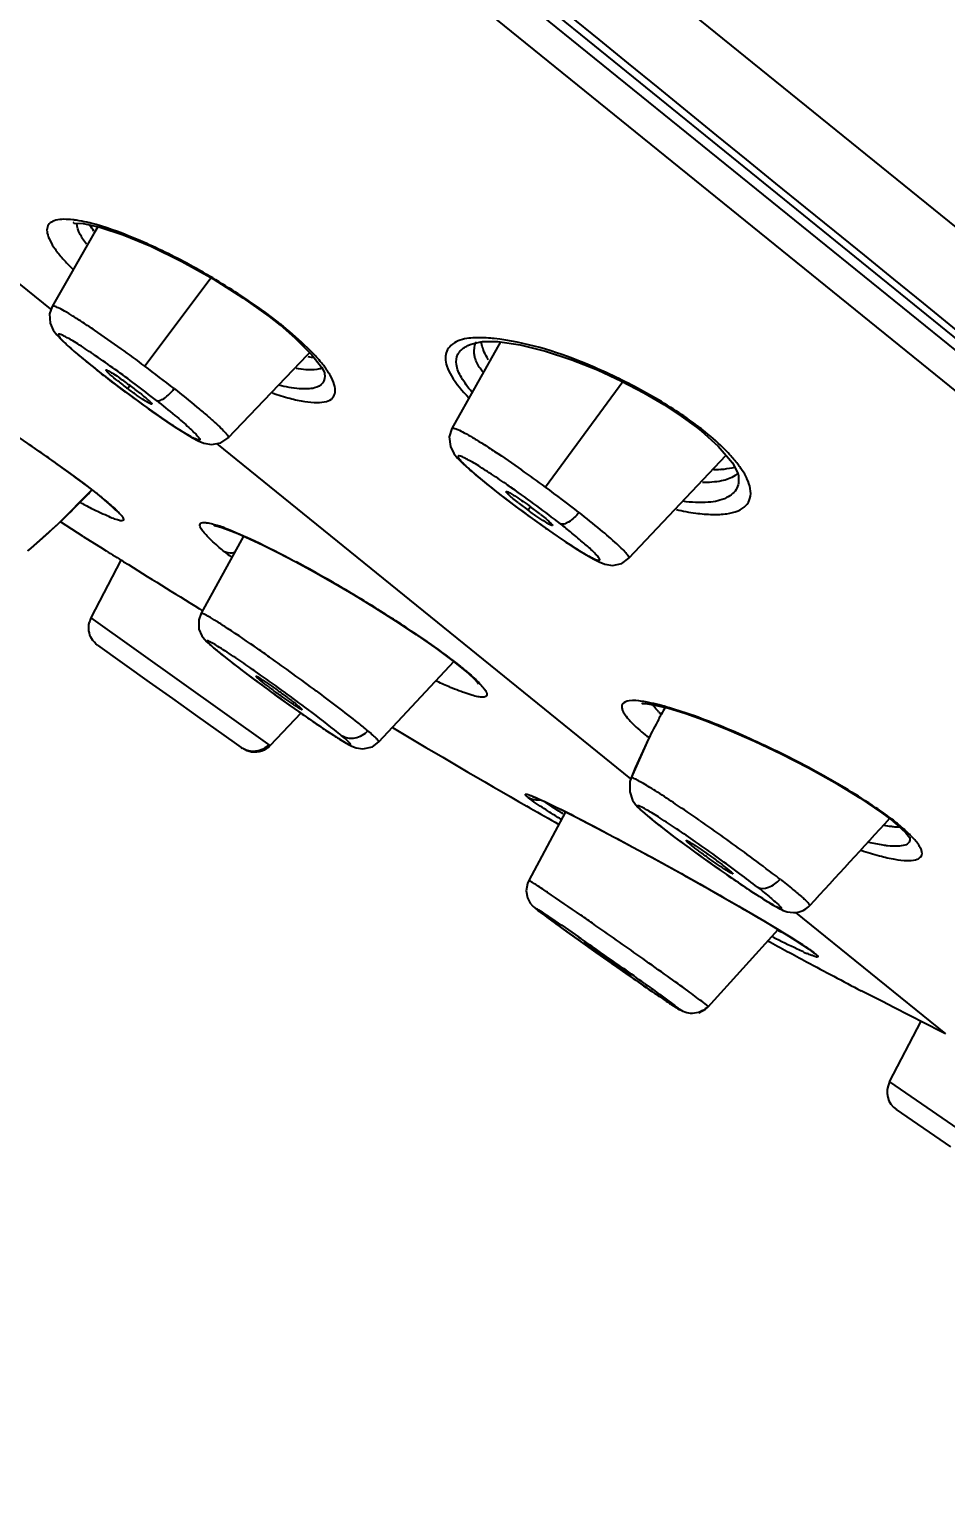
# Model space of a CAD drawing. Extents: x 0 to 1693, y 0 to 1240.
# Drawn here: x 1133.07 to 1145.86, y 581.82 to 602.43 of the extents above; entities that cross this region are included whole.
import ezdxf

# ---------------------------------------------------------------- set-up
doc = ezdxf.new("R2010")
doc.units = 0
doc.header["$LTSCALE"] = 40
doc.header["$MEASUREMENT"] = 0
doc.header["$PDMODE"] = 3
doc.header["$PDSIZE"] = -10
doc.layers.get('0').update_dxf_attribs({"linetype": 'CONTINUOUS'})
doc.layers.get('DEFPOINTS').update_dxf_attribs({"linetype": 'CONTINUOUS'})
doc.layers.add('DEF_LAYER_ASSEM_MEMBER', color=7, linetype='CONTINUOUS')
doc.styles.add('Daelim Dimension', font='')
doc.styles.get('Daelim Dimension').set_extended_font_data('나눔고딕')
doc.dimstyles.new('DEFAULT', dxfattribs={"dimscale": 2, "dimtxt": 2, "dimasz": 2, "dimexe": 0, "dimexo": 2, "dimgap": 1, "dimtad": 1, "dimdec": 1, "dimzin": 9, "dimdsep": 46, "dimtxsty": 'Daelim Dimension', "dimcen": 0.5, "dimclrd": 252, "dimclre": 252, "dimclrt": 3, "dimadec": 1, "dimazin": 0, "dimtfac": 1, "dimtdec": 1, "dimtix": 1, "dimtmove": 0, "dimatfit": 3, "dimfxl": 1, "dimtolj": 1, "dimtzin": 1, "dimlwd": 9, "dimlwe": 9, "dimarcsym": 0})

# ---------------------------------------------------------------- blocks, each defined once
blk = doc.blocks.new('*D7')
at = {"color": 5, "lineweight": 9, "ltscale": 0.5, "transparency": 16777216}
for p, q in [((1076.66, 656.674), (967.784, 656.674)), ((969.784, 652.674), (969.784, 436.258)), ((1231.429, 432.258), (967.784, 432.258))]:
    blk.add_line(p, q, dxfattribs=at)
at = {"color": 5, "ltscale": 0.5, "transparency": 16777216}
for points in [[(969.118, 652.674), (970.451, 652.674), (969.784, 656.674)], [(969.118, 436.258), (970.451, 436.258), (969.784, 432.258)]]:
    blk.add_solid(points, dxfattribs=at)
at = {"layer": 'DEFPOINTS', "color": 0, "ltscale": 0.5, "transparency": 16777216}
for p in [(1080.66, 656.674), (969.784, 432.258), (1235.429, 432.258)]:
    blk.add_point(p, dxfattribs=at)
at = {"color": 7, "ltscale": 0.5, "transparency": 16777216, "insert": (956.998, 544.466), "char_height": 10, "attachment_point": 2, "rotation": 90, "style": 'Daelim Dimension'}
blk.add_mtext('\\A1;224', dxfattribs=at)
blk = doc.blocks.new('*D16')
at = {"color": 5, "lineweight": 9, "ltscale": 0.5, "transparency": 16777216}
for p, q in [((1116.861, 610.843), (1116.861, 626.154)), ((1266.929, 582.172), (1266.929, 626.154)), ((1262.929, 624.154), (1120.861, 624.154))]:
    blk.add_line(p, q, dxfattribs=at)
at = {"color": 5, "ltscale": 0.5, "transparency": 16777216}
for points in [[(1120.861, 624.821), (1120.861, 623.487), (1116.861, 624.154)], [(1262.929, 624.821), (1262.929, 623.487), (1266.929, 624.154)]]:
    blk.add_solid(points, dxfattribs=at)
at = {"layer": 'DEFPOINTS', "color": 0, "ltscale": 0.5, "transparency": 16777216}
for p in [(1116.861, 624.154), (1116.861, 606.843), (1266.929, 578.172)]:
    blk.add_point(p, dxfattribs=at)
at = {"color": 7, "ltscale": 0.5, "transparency": 16777216, "insert": (1191.895, 631.583), "char_height": 10, "attachment_point": 5, "style": 'Daelim Dimension'}
blk.add_mtext('\\A1;150', dxfattribs=at)
blk = doc.blocks.new('*D17')
at = {"color": 5, "lineweight": 9, "ltscale": 0.5, "transparency": 16777216}
for p, q in [((1112.825, 606.873), (991.459, 606.873)), ((993.459, 436.258), (993.459, 602.873)), ((1232.429, 432.258), (991.459, 432.258))]:
    blk.add_line(p, q, dxfattribs=at)
at = {"color": 5, "ltscale": 0.5, "transparency": 16777216}
for points in [[(992.792, 602.873), (994.125, 602.873), (993.459, 606.873)], [(992.792, 436.258), (994.125, 436.258), (993.459, 432.258)]]:
    blk.add_solid(points, dxfattribs=at)
at = {"layer": 'DEFPOINTS', "color": 0, "ltscale": 0.5, "transparency": 16777216}
for p in [(993.459, 606.873), (1116.825, 606.873), (1236.429, 432.258)]:
    blk.add_point(p, dxfattribs=at)
at = {"color": 7, "ltscale": 0.5, "transparency": 16777216, "insert": (986.072, 519.565), "char_height": 10, "attachment_point": 5, "rotation": 90, "style": 'Daelim Dimension'}
blk.add_mtext('\\A1;175', dxfattribs=at)

msp = doc.modelspace()

# ---------------------------------------------------------------- linework, layer by layer
at = {"layer": 'DEF_LAYER_ASSEM_MEMBER', "color": 9, "linetype": 'Continuous'}
for p, q in [((1156.93, 590.821), (1080.209, 652.949)), ((1081.632, 649.503), (1158.972, 586.874)), ((1120.297, 618.749), (1156.129, 589.751)), ((1125.768, 604.675), (1133.359, 598.528)), ((1135.604, 598.964), (1134.682, 597.729)), ((1136.611, 598.286), (1136.569, 598.303)), ((1134.07, 597.628), (1134.076, 597.624)), ((1134.474, 597.46), (1134.442, 597.416)), ((1141.354, 597.511), (1140.274, 596.042)), ((1134.411, 597.369), (1134.389, 597.385)), ((1134.749, 597.122), (1134.733, 597.133)), ((1142.444, 596.827), (1142.445, 596.827)), ((1135.679, 596.649), (1141.458, 591.969)), ((1134.042, 595.922), (1134.068, 595.905)), ((1139.614, 595.957), (1139.606, 595.962)), ((1140.064, 595.767), (1140.029, 595.72)), ((1136.761, 595.014), (1136.79, 594.998)), ((1137.884, 594.364), (1137.899, 594.355)), ((1136.431, 592.432), (1133.93, 594.216)), ((1135.465, 594.279), (1135.465, 594.28)), ((1138.471, 593.984), (1138.491, 593.971)), ((1135.677, 593.767), (1135.66, 593.78)), ((1139.083, 593.534), (1139.078, 593.538)), ((1139.11, 593.518), (1139.083, 593.534)), ((1136.256, 593.445), (1136.226, 593.466)), ((1136.849, 592.892), (1136.877, 592.872)), ((1137.948, 592.484), (1137.948, 592.484)), ((1141.883, 591.302), (1141.891, 591.297)), ((1142.43, 591.384), (1142.415, 591.395)), ((1145.185, 591.343), (1145.125, 591.375)), ((1140.14, 590.154), (1140.095, 590.191)), ((1143.763, 590.103), (1145.857, 588.407)), ((1140.977, 589.918), (1140.953, 589.935)), ((1144.039, 589.527), (1143.994, 589.557)), ((1145.076, 587.736), (1147.602, 586))]:
    msp.add_line(p, q, dxfattribs=at)
at = {"layer": 'DEF_LAYER_ASSEM_MEMBER', "color": 7, "linetype": 'Continuous'}
for p, q in [((1143.777, 599.916), (1146.343, 597.835)), ((1134.023, 599.676), (1133.969, 599.581)), ((1133.969, 599.581), (1133.388, 598.564)), ((1136.415, 598.424), (1136.569, 598.303)), ((1136.567, 598.305), (1136.776, 598.126)), ((1139.644, 598.068), (1138.967, 596.86)), ((1139.348, 598.066), (1139.395, 598.073)), ((1139.395, 598.073), (1139.606, 598.074)), ((1135.844, 596.731), (1136.95, 597.886)), ((1136.95, 597.886), (1136.983, 597.92)), ((1137.186, 597.636), (1137.188, 597.625)), ((1134.29, 597.459), (1134.478, 597.318)), ((1134.478, 597.318), (1134.661, 597.184)), ((1142.382, 596.877), (1142.445, 596.827)), ((1142.444, 596.827), (1142.683, 596.614)), ((1135.844, 596.731), (1135.844, 596.73)), ((1141.437, 595.047), (1142.794, 596.485)), ((1142.96, 596.231), (1142.962, 596.223)), ((1142.961, 596.223), (1142.963, 596.219)), ((1133.475, 595.531), (1133.95, 596.013)), ((1134.041, 595.923), (1134.042, 595.922)), ((1133.818, 595.353), (1133.501, 595.556)), ((1134.266, 595.724), (1134.276, 595.713)), ((1139.902, 595.737), (1140.087, 595.601)), ((1140.087, 595.601), (1140.267, 595.473)), ((1133.045, 595.151), (1133.475, 595.531)), ((1133.818, 595.353), (1133.979, 595.252)), ((1136.059, 595.357), (1135.465, 594.28)), ((1135.845, 595.446), (1135.979, 595.392)), ((1133.979, 595.252), (1134.062, 595.201)), ((1134.062, 595.201), (1134.138, 595.153)), ((1133.93, 594.216), (1134.349, 595.022)), ((1135.442, 594.343), (1135.486, 594.316)), ((1134.019, 593.835), (1134.742, 593.32)), ((1135.782, 593.681), (1135.912, 593.579)), ((1137.948, 592.484), (1138.997, 593.613)), ((1138.986, 593.611), (1139.083, 593.534)), ((1139.078, 593.538), (1139.199, 593.437)), ((1134.742, 593.32), (1135.067, 593.088)), ((1136.213, 593.351), (1136.373, 593.232)), ((1139.326, 593.312), (1139.34, 593.295)), ((1135.067, 593.088), (1135.416, 592.839)), ((1136.86, 592.884), (1136.431, 592.432)), ((1135.416, 592.839), (1135.925, 592.476)), ((1135.925, 592.476), (1136.024, 592.406)), ((1137.856, 592.416), (1137.948, 592.484)), ((1141.711, 592.526), (1141.468, 591.981)), ((1136.039, 592.395), (1136.024, 592.406)), ((1136.039, 592.395), (1136.024, 592.406)), ((1140.06, 591.56), (1140.013, 591.587)), ((1140.551, 591.508), (1140.039, 590.549)), ((1144.97, 591.493), (1145.125, 591.375)), ((1141.883, 591.302), (1141.883, 591.302)), ((1145.125, 591.375), (1145.123, 591.377)), ((1142.148, 591.1), (1142.277, 591.005)), ((1145.305, 591.212), (1145.342, 591.17)), ((1145.36, 591.156), (1145.361, 591.15)), ((1142.277, 591.005), (1142.408, 590.909)), ((1142.408, 590.909), (1142.539, 590.815)), ((1142.539, 590.815), (1142.669, 590.723)), ((1142.669, 590.723), (1142.794, 590.635)), ((1142.794, 590.635), (1142.914, 590.553)), ((1142.914, 590.553), (1143.025, 590.477)), ((1143.025, 590.477), (1143.128, 590.408)), ((1143.961, 590.199), (1143.961, 590.199)), ((1140.095, 590.191), (1140.095, 590.191)), ((1140.413, 589.948), (1140.571, 589.833)), ((1140.571, 589.833), (1140.764, 589.696)), ((1142.546, 588.787), (1143.52, 589.864)), ((1143.632, 589.795), (1143.76, 589.715)), ((1140.764, 589.696), (1140.977, 589.545)), ((1143.945, 589.593), (1143.993, 589.557)), ((1140.977, 589.545), (1141.192, 589.394)), ((1141.192, 589.394), (1141.395, 589.251)), ((1143.994, 589.557), (1143.993, 589.557)), ((1141.395, 589.251), (1141.58, 589.123)), ((1141.58, 589.123), (1141.741, 589.012)), ((1141.741, 589.012), (1141.877, 588.919)), ((1144.697, 588.999), (1144.68, 589.008)), ((1144.753, 588.971), (1144.697, 588.999)), ((1144.976, 588.857), (1144.753, 588.971)), ((1145.138, 588.774), (1144.976, 588.857)), ((1145.791, 588.441), (1145.138, 588.774)), ((1145.076, 587.736), (1145.518, 588.583)), ((1145.857, 588.407), (1145.791, 588.441)), ((1145.93, 586.83), (1145.173, 587.35))]:
    msp.add_line(p, q, dxfattribs=at)
for points in [[(1138.79, 603.961), (1140.861, 602.282), (1143.777, 599.916)], [(1133.695, 599.737), (1133.685, 599.731), (1133.688, 599.727), (1133.818, 599.72)], [(1133.818, 599.72), (1134.053, 599.67), (1134.376, 599.564), (1134.765, 599.403), (1135.195, 599.193), (1135.633, 598.948), (1136.048, 598.686), (1136.415, 598.424)], [(1133.388, 598.564), (1133.351, 598.461), (1133.358, 598.331), (1133.401, 598.233), (1133.451, 598.167), (1133.511, 598.103), (1133.589, 598.029), (1133.691, 597.939), (1133.817, 597.832), (1133.968, 597.709), (1134.07, 597.628)], [(1136.776, 598.126), (1137.013, 597.89), (1137.145, 597.717), (1137.169, 597.677)], [(1139.304, 598.06), (1139.301, 598.059), (1139.309, 598.055), (1139.352, 598.064)], [(1139.606, 598.074), (1139.92, 598.029), (1140.273, 597.941), (1140.639, 597.82), (1140.998, 597.677), (1141.336, 597.52), (1141.646, 597.358), (1141.924, 597.194), (1142.167, 597.034), (1142.382, 596.877)], [(1131.035, 597.896), (1131.171, 597.821), (1131.325, 597.734), (1131.494, 597.636), (1131.677, 597.526), (1131.874, 597.406), (1132.082, 597.277), (1132.3, 597.139), (1132.524, 596.995), (1132.753, 596.844), (1132.983, 596.69), (1133.209, 596.535), (1133.429, 596.381), (1133.636, 596.232), (1133.827, 596.09)], [(1134.07, 597.628), (1134.102, 597.603), (1134.29, 597.459)], [(1137.169, 597.677), (1137.186, 597.635), (1137.186, 597.636)], [(1134.661, 597.184), (1134.833, 597.062), (1134.99, 596.954)], [(1134.99, 596.954), (1135.129, 596.862), (1135.246, 596.788), (1135.344, 596.73), (1135.426, 596.687), (1135.505, 596.655), (1135.609, 596.636), (1135.742, 596.661), (1135.843, 596.73)], [(1138.967, 596.86), (1138.93, 596.741), (1138.946, 596.606), (1138.994, 596.512), (1139.047, 596.446), (1139.115, 596.377), (1139.201, 596.297), (1139.309, 596.203), (1139.439, 596.095), (1139.587, 595.977), (1139.606, 595.962)], [(1142.683, 596.614), (1142.885, 596.379), (1142.958, 596.237), (1142.96, 596.231)], [(1133.827, 596.09), (1133.996, 595.959), (1134.041, 595.923)], [(1134.042, 595.922), (1134.112, 595.865), (1134.181, 595.805)], [(1134.181, 595.805), (1134.233, 595.757), (1134.266, 595.724)], [(1139.606, 595.962), (1139.714, 595.878), (1139.902, 595.737)], [(1135.652, 595.505), (1135.65, 595.505), (1135.672, 595.501), (1135.741, 595.482), (1135.845, 595.446)], [(1135.979, 595.392), (1136.142, 595.32), (1136.331, 595.231), (1136.544, 595.124), (1136.779, 595.001), (1137.034, 594.862), (1137.306, 594.708), (1137.591, 594.54), (1137.884, 594.361), (1138.18, 594.173), (1138.469, 593.982), (1138.744, 593.791), (1138.986, 593.611)], [(1140.267, 595.473), (1140.436, 595.355), (1140.59, 595.252)], [(1140.59, 595.252), (1140.725, 595.165), (1140.841, 595.094), (1140.938, 595.039), (1141.021, 594.997), (1141.102, 594.966), (1141.207, 594.949), (1141.338, 594.976), (1141.437, 595.047)], [(1135.465, 594.279), (1135.432, 594.187), (1135.436, 594.06), (1135.476, 593.966), (1135.514, 593.916), (1135.546, 593.882), (1135.583, 593.847), (1135.632, 593.804), (1135.66, 593.78)], [(1135.66, 593.78), (1135.672, 593.771), (1135.782, 593.681)], [(1135.912, 593.579), (1136.057, 593.467), (1136.213, 593.351)], [(1139.199, 593.437), (1139.277, 593.364), (1139.326, 593.312)], [(1136.373, 593.232), (1136.534, 593.115), (1136.69, 593.003)], [(1136.69, 593.003), (1136.84, 592.897), (1136.979, 592.801)], [(1141.623, 593.019), (1141.621, 593.019), (1141.673, 593.018), (1141.801, 592.999), (1141.99, 592.953), (1142.231, 592.879), (1142.516, 592.777), (1142.838, 592.648), (1143.19, 592.494), (1143.562, 592.317), (1143.943, 592.121), (1144.313, 591.915), (1144.659, 591.705), (1144.97, 591.493)], [(1136.979, 592.801), (1137.104, 592.715), (1137.216, 592.64)], [(1137.216, 592.64), (1137.313, 592.576), (1137.396, 592.523), (1137.466, 592.481), (1137.523, 592.448), (1137.572, 592.423), (1137.629, 592.401), (1137.725, 592.387), (1137.856, 592.416)], [(1141.711, 592.526), (1141.524, 592.12), (1141.467, 591.98)], [(1141.468, 591.981), (1141.452, 591.93), (1141.45, 591.786), (1141.487, 591.672), (1141.528, 591.609), (1141.563, 591.571), (1141.604, 591.531), (1141.659, 591.483), (1141.729, 591.425), (1141.814, 591.356), (1141.883, 591.302)], [(1140.092, 591.721), (1140.092, 591.721), (1140.106, 591.716), (1140.137, 591.704), (1140.182, 591.685), (1140.24, 591.659), (1140.311, 591.626)], [(1140.311, 591.626), (1140.394, 591.586), (1140.49, 591.539)], [(1140.49, 591.539), (1140.598, 591.485), (1140.719, 591.424), (1140.851, 591.355), (1140.996, 591.28), (1141.152, 591.197), (1141.318, 591.109), (1141.491, 591.016), (1141.67, 590.919), (1141.854, 590.818), (1142.043, 590.714), (1142.235, 590.607), (1142.427, 590.5), (1142.617, 590.392)], [(1141.883, 591.302), (1141.908, 591.282), (1141.965, 591.239), (1142.024, 591.193), (1142.148, 591.1)], [(1145.123, 591.377), (1145.184, 591.325), (1145.305, 591.212)], [(1145.342, 591.17), (1145.361, 591.143), (1145.36, 591.156)], [(1140.039, 590.549), (1140.021, 590.508), (1140.004, 590.404), (1140.02, 590.309), (1140.059, 590.234), (1140.095, 590.191)], [(1143.128, 590.408), (1143.176, 590.377), (1143.222, 590.347), (1143.265, 590.32), (1143.305, 590.294), (1143.343, 590.27), (1143.378, 590.249), (1143.411, 590.229), (1143.442, 590.211), (1143.47, 590.194), (1143.497, 590.179), (1143.521, 590.166)], [(1142.617, 590.392), (1142.804, 590.285), (1142.986, 590.18), (1143.161, 590.078), (1143.329, 589.979), (1143.487, 589.884), (1143.632, 589.795)], [(1143.521, 590.166), (1143.545, 590.154), (1143.567, 590.143), (1143.591, 590.132), (1143.617, 590.122), (1143.648, 590.113), (1143.688, 590.105), (1143.734, 590.101), (1143.781, 590.104), (1143.827, 590.114), (1143.87, 590.13), (1143.909, 590.153), (1143.943, 590.18), (1143.961, 590.199)], [(1140.095, 590.191), (1140.101, 590.185), (1140.124, 590.165), (1140.146, 590.147), (1140.172, 590.127), (1140.204, 590.102), (1140.244, 590.072)], [(1140.244, 590.072), (1140.292, 590.036), (1140.413, 589.948)], [(1143.76, 589.715), (1143.866, 589.647), (1143.945, 589.593)], [(1142.413, 588.702), (1142.509, 588.752), (1142.546, 588.787)]]:
    msp.add_lwpolyline(points, dxfattribs=at)
for centre, radius, start, end in [((-16160.447, -20691.574), 27436.643, 50.8648207, 51.0066249), ((1137.582, 601.629), 5.255, 231.3879, 233.2992), ((1131.317, 593.238), 5.271, 53.1879, 55.1041), ((1131.336, 593.245), 5.255, 51.3879, 53.2992), ((1142.611, 597.789), 1.503, 270.2236, 273.9586), ((1151.726, 611.567), 19.757, 232.1911, 233.4301), ((1142.907, 599.645), 4.867, 231.6911, 233.7543), ((1137.188, 591.84), 4.867, 51.6911, 53.7543), ((1149.248, 608.242), 15.61, 233.4627, 234.9014), ((1135.61, 589.264), 7.935, 50.642, 52.1336), ((1134.197, 594.078), 0.301, 152.5197, 165.237), ((1152.991, 586.823), 12.64, 150.9268, 151.4393), ((1215.881, 723.378), 152.069, 239.25312, 240.0726), ((1150.317, 588.258), 9.606, 151.7713, 153.6216), ((1151.953, 587.389), 11.459, 151.4424, 151.8094), ((1215.878, 723.373), 152.062, 240.09303, 240.26538), ((1145.22, 591.123), 0.142, 9.4431, 11.4458), ((1147.332, 597.962), 8.961, 244.8074, 245.4517), ((1185.629, 652.752), 77.389, 234.60713, 235.1964), ((1215.881, 723.378), 152.069, 241.52527, 241.7558), ((1215.878, 723.373), 152.063, 241.7558, 242.08176), ((1145.342, 587.597), 0.3, 152.4845, 235.5224)]:
    msp.add_arc(centre, radius, start, end, dxfattribs=at)
at = {"layer": 'DEF_LAYER_ASSEM_MEMBER', "color": 9, "linetype": 'Continuous'}
for centre, radius, start, end in [((1134.085, 595.243), 3.955, 50.301, 50.8836), ((1139.336, 596.608), 1.519, 89.2266, 90.1747), ((1139.334, 596.466), 1.661, 88.4541, 89.2289), ((1126.193, 586.475), 13.813, 54.2369, 55.6192), ((1121.679, 580.327), 21.723, 53.2331, 54.3186), ((1124.723, 584.443), 16.321, 53.0007, 54.2175), ((1122.921, 581.943), 19.685, 51.815, 53.3141), ((1136.213, 596.982), 1.224, 33.4855, 35.3053), ((1136.296, 597.037), 1.124, 33.0305, 33.4659), ((1136.411, 597.111), 0.988, 29.9143, 33.0894), ((1121.553, 580.229), 21.594, 52.022, 53.014), ((1144.754, 611.211), 17.28, 233.2335, 234.5576), ((1140.745, 594.718), 2.733, 49.8618, 51.0752), ((1118.682, 575.548), 25.526, 54.9465, 55.6885), ((1121.004, 578.865), 21.476, 54.2439, 54.9355), ((1124.051, 583.096), 16.263, 53.1279, 54.2444), ((1128.596, 580.146), 19.724, 53.6964, 54.8901), ((1127.069, 587.136), 11.22, 52.3335, 53.0814), ((1122.075, 607.237), 16.342, 316.2176, 316.5995), ((1128.634, 589.163), 8.66, 51.3097, 52.3322), ((1130.356, 582.547), 16.463, 53.4839, 54.9714), ((1129.01, 580.686), 19.043, 51.9754, 53.739), ((1124.812, 604.589), 12.534, 315.0935, 315.5776), ((1123.635, 605.74), 14.18, 315.5822, 316.222), ((1137.465, 602.553), 7.669, 241.3409, 242.7806), ((1129.794, 590.619), 6.797, 51.0349, 51.2648), ((1131.088, 583.516), 15.249, 51.9765, 53.5265), ((1136.444, 600.57), 5.438, 242.7853, 243.7422), ((1134.957, 593.243), 2.381, 69.5118, 71.5943), ((1139.504, 599.708), 5.886, 230.9326, 232.0535), ((1127.846, 578.349), 18.9, 59.9781, 61.7549), ((1127.111, 577.056), 20.387, 58.0996, 60.0082), ((1127.648, 577.91), 19.378, 56.0495, 58.0635), ((1137.897, 596.405), 3.447, 229.4401, 229.9236), ((1116.563, 565.524), 34.444, 53.4504, 54.7976), ((1136.028, 589.74), 4.876, 50.7939, 51.1746), ((1152.539, 615.278), 27.337, 233.2659, 234.9739), ((1120.637, 571.159), 27.214, 53.2724, 54.9761), ((1142.749, 593.732), 1.22, 222.995, 224.8967), ((1143.753, 595.089), 3.262, 230.7299, 231.3521), ((1141.758, 592.744), 0.193, 248.6555, 257.3998), ((1136.187, 592.635), 0.282, 234.5079, 238.2458), ((1129.679, 573.044), 22.337, 55.2389, 56.2456), ((1124.715, 565.907), 31.031, 53.6907, 55.187), ((1143.373, 589.156), 2.841, 51.5873, 52.4978), ((1143.737, 589.613), 2.257, 50.0738, 51.6093), ((1156.205, 609.972), 23.531, 233.3388, 234.3011), ((1129.235, 572.228), 22.983, 54.1693, 55.1507), ((1144.217, 590.013), 1.638, 44.3104, 45.0804), ((1156.212, 609.968), 23.532, 234.2814, 235.2747), ((1129.95, 573.206), 21.771, 53.2116, 54.1888), ((1133.376, 577.768), 16.066, 52.1572, 53.254), ((1130.372, 575.624), 17.788, 56.078, 56.3241), ((1085.762, 510.656), 96.598, 54.66438, 55.13832), ((1101.224, 532.703), 69.401, 54.98843, 55.29827), ((1096.028, 525.262), 78.477, 54.71379, 54.99837), ((1145.253, 592.64), 3.383, 245.9194, 246.9353), ((1103.112, 535.267), 66.218, 54.40288, 54.71654)]:
    msp.add_arc(centre, radius, start, end, dxfattribs=at)
at = {"layer": 'DEF_LAYER_ASSEM_MEMBER', "color": 7, "linetype": 'Continuous'}
for points, start_tangent, end_tangent in [([(1194.051, 580.97), (1179.211, 597.317), (1164.284, 611.541), (1148.364, 624.64), (1130.371, 637.557)], (-0.647318, 0.76222), (-0.830063, 0.55767)), ([(1133.812, 599.509), (1133.777, 599.57), (1133.732, 599.726)], (-0.538234, 0.842795), (0.020884, 0.999782)), ([(1133.968, 599.617), (1133.914, 599.701)], (-0.568786, 0.822486), (-0.503466, 0.864015)), ([(1133.866, 599.433), (1133.812, 599.509)], (-0.606283, 0.795249), (-0.538234, 0.842795)), ([(1139.157, 598), (1139.198, 598.021), (1139.352, 598.064)], (0.869361, 0.494177), (0.986266, 0.165165)), ([(1139.289, 597.85), (1139.278, 597.907), (1139.303, 598.058)], (-0.264082, 0.9645), (0.436111, 0.899893)), ([(1139.408, 597.953), (1139.397, 597.984), (1139.376, 598.074)], (-0.364966, 0.931021), (-0.120587, 0.992703)), ([(1136.954, 597.863), (1137.046, 597.852)], (0.989592, -0.143905), (0.996667, -0.081581)), ([(1139.245, 597.369), (1139.099, 597.573), (1139.03, 597.752), (1139.051, 597.896), (1139.157, 598)], (-0.64819, 0.761479), (0.869361, 0.494177)), ([(1139.401, 597.648), (1139.361, 597.7), (1139.289, 597.85)], (-0.633252, 0.773946), (-0.264082, 0.9645)), ([(1139.479, 597.816), (1139.458, 597.851), (1139.408, 597.953)], (-0.535613, 0.844463), (-0.364966, 0.931021)), ([(1134.138, 597.676), (1134.145, 597.677), (1134.161, 597.671), (1134.217, 597.639)], (0.49656, 0.868003), (0.849655, -0.527338)), ([(1134.143, 597.666), (1134.139, 597.672), (1134.138, 597.676)], (-0.597526, 0.80185), (0.49656, 0.868003)), ([(1134.303, 597.523), (1134.197, 597.611), (1134.143, 597.666)], (-0.780943, 0.624602), (-0.597526, 0.80185)), ([(1134.217, 597.639), (1134.243, 597.623), (1134.333, 597.562)], (0.849655, -0.527338), (0.8206, -0.571503)), ([(1137.188, 597.625), (1137.166, 597.498), (1137.047, 597.425), (1136.952, 597.412), (1136.836, 597.414), (1136.552, 597.465)], (0.159729, -0.987161), (-0.968062, 0.250713)), ([(1136.969, 597.677), (1136.928, 597.679), (1136.793, 597.696)], (-0.999695, 0.024678), (-0.985888, 0.167407)), ([(1137.16, 597.704), (1137.12, 597.691), (1136.969, 597.677)], (-0.928285, -0.37187), (-0.999695, 0.024678)), ([(1134.779, 597.198), (1134.769, 597.199), (1134.748, 597.208), (1134.715, 597.227), (1134.673, 597.253), (1134.565, 597.326), (1134.442, 597.416)], (-0.690831, -0.723016), (-0.801181, 0.598422)), ([(1134.615, 597.351), (1134.686, 597.293), (1134.74, 597.245), (1134.772, 597.213), (1134.779, 597.198)], (0.780943, -0.624602), (-0.690831, -0.723016)), ([(1142.961, 596.223), (1142.945, 596.027), (1142.802, 595.894), (1142.546, 595.83), (1142.191, 595.843)], (0.217097, -0.97615), (-0.99175, 0.128184)), ([(1142.92, 596.203), (1142.73, 596.128), (1142.463, 596.107)], (-0.829269, -0.558849), (-0.999749, 0.022386)), ([(1142.715, 596.289), (1142.769, 596.294), (1142.918, 596.321)], (0.997538, 0.070134), (0.96827, 0.249906)), ([(1142.96, 596.234), (1142.92, 596.203)], (-0.736362, -0.676588), (-0.829269, -0.558849)), ([(1139.89, 595.826), (1139.819, 595.884), (1139.765, 595.93), (1139.733, 595.963), (1139.725, 595.979)], (-0.784201, 0.620506), (0.489703, 0.871889)), ([(1139.725, 595.979), (1139.729, 595.98), (1139.737, 595.979)], (0.489703, 0.871889), (0.949048, -0.315132)), ([(1139.737, 595.979), (1139.749, 595.974), (1139.805, 595.943)], (0.949048, -0.315132), (0.857231, -0.514931)), ([(1139.805, 595.943), (1139.859, 595.909), (1140.066, 595.765)], (0.857231, -0.514931), (0.805861, -0.592105)), ([(1140.37, 595.506), (1140.36, 595.506), (1140.338, 595.515), (1140.305, 595.533), (1140.262, 595.559), (1140.153, 595.631), (1140.029, 595.72)], (-0.685179, -0.728374), (-0.805861, 0.592105)), ([(1140.205, 595.659), (1140.277, 595.601), (1140.331, 595.553), (1140.363, 595.521), (1140.37, 595.506)], (0.784201, -0.620506), (-0.685179, -0.728374)), ([(1140.272, 595.47), (1140.349, 595.416), (1140.564, 595.27)], (0.818313, -0.574773), (0.834786, -0.550574)), ([(1140.564, 595.27), (1140.754, 595.149), (1140.832, 595.102), (1140.898, 595.066), (1140.951, 595.039), (1140.99, 595.024), (1141.029, 595.022), (1141.014, 595.06), (1140.984, 595.095), (1140.939, 595.141), (1140.808, 595.258), (1140.642, 595.399)], (0.834786, -0.550574), (-0.773004, 0.634402)), ([(1134.138, 595.153), (1134.384, 595), (1135.442, 594.343)], (0.848983, -0.52842), (0.849949, -0.526865)), ([(1133.939, 593.922), (1133.906, 594.154)], (-0.519337, 0.85457), (0.254488, 0.967076)), ([(1134.02, 593.835), (1133.939, 593.922)], (-0.809259, 0.587452), (-0.519337, 0.85457)), ([(1136.877, 592.934), (1136.868, 592.936), (1136.848, 592.947), (1136.816, 592.966), (1136.774, 592.993), (1136.724, 593.027), (1136.667, 593.066), (1136.542, 593.154), (1136.419, 593.245), (1136.364, 593.287), (1136.316, 593.324), (1136.277, 593.355), (1136.249, 593.38), (1136.233, 593.396), (1136.228, 593.403)], (-0.585958, -0.810341), (0.585958, 0.810341)), ([(1136.228, 593.403), (1136.237, 593.401), (1136.257, 593.39), (1136.289, 593.371), (1136.33, 593.344), (1136.381, 593.31), (1136.438, 593.271), (1136.563, 593.183), (1136.686, 593.092), (1136.741, 593.05), (1136.789, 593.013), (1136.828, 592.981), (1136.856, 592.957), (1136.872, 592.941), (1136.877, 592.934)], (0.585958, 0.810341), (-0.585958, -0.810341)), ([(1136.171, 592.342), (1136.039, 592.395)], (-0.989588, 0.143932), (-0.813661, 0.581339)), ([(1136.312, 592.355), (1136.171, 592.342)], (-0.9442, -0.329372), (-0.989588, 0.143932)), ([(1136.431, 592.432), (1136.312, 592.355)], (-0.688355, -0.725374), (-0.9442, -0.329372)), ([(1140.518, 591.481), (1140.438, 591.531), (1140.261, 591.65)], (-0.849146, 0.528158), (-0.805818, 0.592163)), ([(1143.961, 590.199), (1145.079, 591.417)], (0.67586, 0.73703), (0.676527, 0.736418)), ([(1145.133, 591.297), (1145.102, 591.301), (1145.001, 591.316)], (-0.994821, 0.101645), (-0.98392, 0.178607)), ([(1145.223, 591.292), (1145.202, 591.292), (1145.133, 591.297)], (-0.999922, 0.012462), (-0.994821, 0.101645)), ([(1142.887, 590.643), (1142.878, 590.645), (1142.858, 590.655), (1142.826, 590.673), (1142.783, 590.7), (1142.733, 590.733), (1142.675, 590.772), (1142.55, 590.859), (1142.426, 590.95), (1142.371, 590.991), (1142.323, 591.029), (1142.285, 591.06), (1142.256, 591.084), (1142.24, 591.101), (1142.236, 591.108)], (-0.581411, -0.81361), (0.581411, 0.81361)), ([(1142.236, 591.108), (1142.245, 591.107), (1142.265, 591.097), (1142.298, 591.078), (1142.34, 591.052), (1142.391, 591.019), (1142.448, 590.98), (1142.573, 590.892), (1142.697, 590.802), (1142.752, 590.76), (1142.8, 590.723), (1142.839, 590.692), (1142.867, 590.667), (1142.883, 590.651), (1142.887, 590.643)], (0.581411, 0.81361), (-0.581411, -0.81361)), ([(1145.049, 591.033), (1144.989, 591.041), (1144.784, 591.081)], (-0.994173, 0.107798), (-0.973012, 0.230755)), ([(1145.289, 591.042), (1145.188, 591.027), (1145.049, 591.033)], (-0.949437, -0.313958), (-0.994173, 0.107798)), ([(1145.36, 591.146), (1145.349, 591.083), (1145.289, 591.042)], (0.163843, -0.986486), (-0.949437, -0.313958)), ([(1140.14, 590.154), (1140.142, 590.151), (1140.15, 590.144), (1140.163, 590.134), (1140.181, 590.119)], (-0.698228, -0.715875), (0.793645, -0.608381)), ([(1140.181, 590.119), (1140.208, 590.099), (1140.317, 590.018)], (0.793645, -0.608381), (0.805741, -0.592268)), ([(1140.317, 590.018), (1140.417, 589.945), (1140.807, 589.665)], (0.805741, -0.592268), (0.815135, -0.579272)), ([(1141.469, 589.222), (1141.462, 589.226), (1141.442, 589.238), (1141.411, 589.258), (1141.37, 589.286), (1141.32, 589.32), (1141.263, 589.36), (1141.138, 589.447), (1141.013, 589.536), (1140.957, 589.576), (1140.907, 589.611), (1140.867, 589.641), (1140.838, 589.663), (1140.82, 589.677), (1140.814, 589.682)], (-0.575005, -0.81815), (0.575005, 0.81815)), ([(1140.814, 589.682), (1140.821, 589.679), (1140.84, 589.667), (1140.871, 589.646), (1140.912, 589.619), (1140.963, 589.584), (1141.019, 589.545), (1141.145, 589.457), (1141.27, 589.369), (1141.326, 589.329), (1141.375, 589.293), (1141.415, 589.264), (1141.445, 589.242), (1141.463, 589.228), (1141.469, 589.222)], (0.575005, 0.81815), (-0.575005, -0.81815)), ([(1141.459, 589.207), (1141.754, 589.003), (1141.879, 588.918), (1141.983, 588.848), (1142.026, 588.819), (1142.064, 588.795), (1142.095, 588.775), (1142.119, 588.759), (1142.137, 588.749), (1142.148, 588.743), (1142.151, 588.743), (1142.148, 588.747)], (0.821186, -0.570661), (-0.709275, 0.704932))]:
    msp.add_spline(points, degree=3, dxfattribs=dict(at, start_tangent=start_tangent, end_tangent=end_tangent))
at = {"layer": 'DEF_LAYER_ASSEM_MEMBER', "color": 9, "linetype": 'Continuous'}
for points, start_tangent, end_tangent in [([(1133.548, 599.78), (1133.436, 599.766), (1133.359, 599.73), (1133.319, 599.671), (1133.318, 599.589), (1133.354, 599.487), (1133.427, 599.367), (1133.536, 599.23), (1133.678, 599.078)], (-0.999809, -0.019565), (0.709874, -0.704329)), ([(1133.724, 599.767), (1133.676, 599.773), (1133.548, 599.78)], (-0.989652, 0.143489), (-0.999809, -0.019565)), ([(1133.926, 599.726), (1133.872, 599.739), (1133.724, 599.767)], (-0.969745, 0.244121), (-0.989652, 0.143489)), ([(1136.58, 598.312), (1135.937, 598.77), (1135.219, 599.191), (1134.519, 599.522), (1133.926, 599.726)], (-0.775819, 0.630955), (-0.969745, 0.244121)), ([(1134.35, 597.972), (1133.978, 598.232), (1133.815, 598.34), (1133.674, 598.43), (1133.558, 598.499), (1133.47, 598.545), (1133.413, 598.566), (1133.388, 598.564)], (-0.812342, 0.583181), (-0.493868, -0.869537)), ([(1137.043, 597.892), (1136.95, 597.986), (1136.611, 598.286)], (-0.688354, 0.725375), (-0.768093, 0.640339)), ([(1133.993, 597.875), (1133.875, 597.955), (1133.768, 598.025), (1133.675, 598.082), (1133.598, 598.127), (1133.539, 598.158), (1133.497, 598.174), (1133.484, 598.177), (1133.475, 598.177), (1133.471, 598.172), (1133.471, 598.164), (1133.477, 598.153), (1133.487, 598.138), (1133.522, 598.098), (1133.576, 598.044), (1133.647, 597.979), (1133.735, 597.902), (1133.838, 597.816), (1134.076, 597.624)], (-0.825394, 0.564558), (0.786034, -0.618183)), ([(1139.173, 598.115), (1138.953, 598.018), (1138.896, 597.94), (1138.875, 597.844), (1138.897, 597.728), (1138.959, 597.596), (1139.202, 597.29)], (-0.98636, -0.164601), (0.696409, -0.717645)), ([(1139.332, 598.127), (1139.289, 598.126), (1139.173, 598.115)], (-0.999995, -0.003182), (-0.98636, -0.164601)), ([(1139.557, 598.114), (1139.511, 598.119), (1139.379, 598.126)], (-0.994446, 0.105252), (-0.999639, 0.026886)), ([(1142.174, 597.054), (1141.514, 597.446), (1140.808, 597.775), (1139.557, 598.114)], (-0.828946, 0.559329), (-0.994446, 0.105252)), ([(1137.212, 597.69), (1137.177, 597.737), (1137.043, 597.892)], (-0.577637, 0.816293), (-0.688354, 0.725375)), ([(1134.389, 597.385), (1134.308, 597.446), (1134.076, 597.624)], (-0.800741, 0.599011), (-0.784963, 0.619543)), ([(1134.841, 597.25), (1134.886, 597.25), (1134.948, 597.28), (1135.091, 597.416)], (0.898805, -0.438349), (0.630891, 0.775871)), ([(1135.091, 597.416), (1135.408, 597.159), (1135.544, 597.044), (1135.658, 596.944), (1135.747, 596.86), (1135.809, 596.796), (1135.841, 596.753), (1135.844, 596.731)], (0.785804, -0.618475), (-0.693069, -0.720872)), ([(1136.463, 597.356), (1136.705, 597.281), (1136.913, 597.237), (1137.086, 597.222), (1137.218, 597.238), (1137.302, 597.286), (1137.337, 597.366), (1137.325, 597.473), (1137.267, 597.604)], (0.944034, -0.329849), (-0.497785, 0.867301)), ([(1134.841, 597.25), (1135.099, 597.043), (1135.206, 596.952), (1135.295, 596.873), (1135.366, 596.806), (1135.417, 596.754), (1135.448, 596.699), (1135.386, 596.713), (1135.323, 596.746), (1135.239, 596.795), (1135.138, 596.858), (1135.02, 596.935), (1134.749, 597.122)], (0.787214, -0.61668), (-0.815677, 0.578508)), ([(1142.462, 596.844), (1142.395, 596.896), (1142.174, 597.054)], (-0.777812, 0.628497), (-0.828946, 0.559329)), ([(1138.967, 596.861), (1138.993, 596.864), (1139.051, 596.844), (1139.139, 596.8), (1139.255, 596.734), (1139.397, 596.647), (1139.562, 596.54), (1139.94, 596.282)], (0.545246, 0.838276), (0.818021, -0.575188)), ([(1142.445, 596.827), (1142.507, 596.807)], (0.78774, -0.616008), (0.999728, -0.023303)), ([(1142.862, 596.477), (1142.786, 596.558), (1142.507, 596.807)], (-0.66885, 0.743397), (-0.782814, 0.622256)), ([(1139.489, 596.242), (1139.386, 596.308), (1139.295, 596.364), (1139.216, 596.41), (1139.151, 596.444), (1139.102, 596.467), (1139.069, 596.476), (1139.053, 596.474), (1139.054, 596.458), (1139.072, 596.431), (1139.106, 596.391), (1139.157, 596.341), (1139.223, 596.28), (1139.303, 596.21), (1139.396, 596.132), (1139.614, 595.957)], (-0.837658, 0.546195), (0.787489, -0.616329)), ([(1143.002, 596.301), (1142.971, 596.344), (1142.862, 596.477)], (-0.567753, 0.823199), (-0.66885, 0.743397)), ([(1139.806, 596.027), (1139.722, 596.085), (1139.489, 596.242)], (-0.819189, 0.573523), (-0.837658, 0.546195)), ([(1143.086, 596.157), (1143.069, 596.192), (1143.002, 596.301)], (-0.424779, 0.905297), (-0.567753, 0.823199)), ([(1142.1, 595.727), (1142.37, 595.678), (1142.606, 595.659), (1142.805, 595.67), (1142.961, 595.712), (1143.07, 595.783), (1143.128, 595.882), (1143.086, 596.157)], (0.975608, -0.219521), (-0.424779, 0.905297)), ([(1134.068, 595.905), (1134.141, 595.844), (1134.304, 595.698)], (0.777514, -0.628866), (0.702775, -0.711412)), ([(1133.045, 595.151), (1133.689, 595.741)], (0.772949, 0.634469), (0.705998, 0.708214)), ([(1134.304, 595.698), (1134.352, 595.644), (1134.378, 595.605), (1134.38, 595.58), (1134.359, 595.571), (1134.314, 595.578), (1134.245, 595.601), (1134.153, 595.639), (1134.039, 595.693)], (0.702775, -0.711412), (-0.896996, 0.442038)), ([(1140.741, 595.688), (1140.595, 595.554), (1140.53, 595.525), (1140.481, 595.528)], (-0.629185, -0.777256), (-0.896086, 0.44388)), ([(1141.437, 595.047), (1141.435, 595.069), (1141.406, 595.11), (1141.351, 595.17), (1141.271, 595.247), (1141.042, 595.445), (1140.741, 595.688)], (0.685518, 0.728056), (-0.787465, 0.616359)), ([(1135.548, 595.358), (1135.494, 595.42), (1135.46, 595.47), (1135.449, 595.508), (1135.459, 595.533), (1135.49, 595.545), (1135.543, 595.544), (1135.709, 595.502)], (-0.692705, 0.721221), (0.949253, -0.314513)), ([(1135.794, 595.138), (1135.719, 595.2), (1135.548, 595.358)], (-0.775961, 0.630781), (-0.692705, 0.721221)), ([(1135.791, 595.473), (1136.216, 595.29), (1136.761, 595.014)], (0.937196, -0.348803), (0.881986, -0.471276)), ([(1135.934, 595.126), (1135.896, 595.12), (1135.794, 595.138)], (-0.977715, -0.209935), (-0.88985, 0.456254)), ([(1135.835, 594.069), (1135.683, 594.166), (1135.568, 594.235), (1135.526, 594.258), (1135.495, 594.274), (1135.474, 594.281), (1135.465, 594.28)], (-0.836219, 0.548395), (-0.585958, -0.810341)), ([(1136.419, 593.669), (1136.258, 593.782), (1135.835, 594.069)], (-0.817198, 0.576357), (-0.836219, 0.548395)), ([(1138.491, 593.971), (1138.661, 593.854), (1139.085, 593.538)], (0.827903, -0.560871), (0.779034, -0.626981)), ([(1135.92, 593.676), (1135.799, 593.755), (1135.699, 593.818), (1135.624, 593.863), (1135.574, 593.888), (1135.552, 593.893), (1135.559, 593.877), (1135.573, 593.861), (1135.594, 593.841), (1135.655, 593.786)], (-0.831849, 0.555003), (0.759616, -0.650372)), ([(1135.677, 593.767), (1135.721, 593.731), (1135.889, 593.597)], (0.765269, -0.64371), (0.788682, -0.614801)), ([(1135.889, 593.597), (1135.957, 593.544), (1136.188, 593.369)], (0.788682, -0.614801), (0.801245, -0.598336)), ([(1136.226, 593.466), (1136.144, 593.523), (1135.92, 593.676)], (-0.819935, 0.572457), (-0.831849, 0.555003)), ([(1139.11, 593.518), (1139.188, 593.453), (1139.363, 593.29)], (0.775617, -0.631204), (0.683984, -0.729497)), ([(1138.972, 593.234), (1138.918, 593.257), (1138.741, 593.336)], (-0.923639, 0.383264), (-0.906826, 0.421505)), ([(1139.363, 593.29), (1139.417, 593.227), (1139.448, 593.176), (1139.455, 593.139), (1139.439, 593.116), (1139.397, 593.108), (1139.332, 593.114), (1139.243, 593.136), (1139.132, 593.172)], (0.683984, -0.729497), (-0.941607, 0.336713)), ([(1137.793, 592.639), (1137.659, 592.748), (1137.075, 593.195)], (-0.765693, 0.643206), (-0.803254, 0.595637)), ([(1139.132, 593.172), (1139.095, 593.186), (1138.972, 593.234)], (-0.941607, 0.336713), (-0.923639, 0.383264)), ([(1137.427, 592.57), (1137.33, 592.65), (1136.912, 592.971)], (-0.766142, 0.642671), (-0.80131, 0.59825)), ([(1141.622, 593.05), (1141.441, 593.056), (1141.349, 593.013), (1141.338, 592.974), (1141.35, 592.922), (1141.386, 592.86), (1141.445, 592.786)], (-0.989768, 0.142689), (0.66783, -0.744314)), ([(1141.713, 593.034), (1141.622, 593.05)], (-0.980542, 0.196309), (-0.989768, 0.142689)), ([(1144.832, 591.601), (1144.058, 592.066), (1143.179, 592.505), (1142.351, 592.846), (1142.002, 592.96), (1141.713, 593.034)], (-0.831823, 0.555041), (-0.980542, 0.196309)), ([(1141.857, 592.899), (1141.831, 592.928), (1141.774, 593.005)], (-0.681496, 0.731822), (-0.514276, 0.857625)), ([(1136.877, 592.872), (1137.074, 592.736), (1137.247, 592.62), (1137.321, 592.572), (1137.387, 592.53), (1137.442, 592.497), (1137.487, 592.471), (1137.52, 592.454), (1137.542, 592.445), (1137.552, 592.445), (1137.551, 592.453), (1137.537, 592.47), (1137.512, 592.496), (1137.475, 592.529), (1137.427, 592.57)], (0.819876, -0.572541), (-0.765768, 0.643117)), ([(1141.445, 592.786), (1141.493, 592.736), (1141.688, 592.564)], (0.66783, -0.744314), (0.782705, -0.622393)), ([(1137.793, 592.639), (1137.612, 592.534), (1137.427, 592.57)], (-0.667535, -0.744579), (-0.825289, 0.564711)), ([(1137.948, 592.484), (1137.942, 592.499), (1137.914, 592.531), (1137.864, 592.577), (1137.793, 592.639)], (0.585958, 0.810341), (-0.765693, 0.643206)), ([(1136.157, 592.354), (1136.039, 592.396)], (-0.992227, 0.124443), (-0.85024, 0.526395)), ([(1136.293, 592.369), (1136.157, 592.354)], (-0.94133, -0.337488), (-0.992227, 0.124443)), ([(1136.412, 592.446), (1136.293, 592.369)], (-0.686777, -0.726868), (-0.94133, -0.337488)), ([(1142.09, 591.616), (1141.837, 591.782), (1141.73, 591.848), (1141.641, 591.902), (1141.569, 591.943), (1141.517, 591.969), (1141.483, 591.982), (1141.468, 591.981)], (-0.831864, 0.554979), (-0.566146, -0.824305)), ([(1140.032, 591.707), (1140.009, 591.727), (1139.995, 591.741), (1139.992, 591.751), (1139.999, 591.754), (1140.016, 591.752), (1140.043, 591.744), (1140.081, 591.73), (1140.129, 591.71)], (-0.774946, 0.632027), (0.920522, -0.390692)), ([(1140.077, 591.686), (1140.032, 591.707)], (-0.942811, 0.333327), (-0.870827, 0.491589)), ([(1140.2, 591.588), (1140.145, 591.624), (1140.032, 591.707)], (-0.834965, 0.550303), (-0.773472, 0.633831)), ([(1140.208, 591.671), (1140.077, 591.686)], (-0.99322, -0.116249), (-0.942811, 0.333327)), ([(1140.129, 591.71), (1140.147, 591.702), (1140.206, 591.676)], (0.920522, -0.390692), (0.910829, -0.412785)), ([(1140.206, 591.676), (1140.949, 591.305), (1142.036, 590.719), (1143.106, 590.111), (1143.859, 589.653)], (0.910829, -0.412785), (0.837585, -0.546307)), ([(1140.489, 591.405), (1140.406, 591.456), (1140.2, 591.588)], (-0.851936, 0.523646), (-0.834965, 0.550303)), ([(1142.368, 591.089), (1142.104, 591.269), (1141.874, 591.421), (1141.779, 591.481), (1141.7, 591.528), (1141.638, 591.562), (1141.594, 591.584), (1141.578, 591.59), (1141.567, 591.592), (1141.56, 591.592), (1141.559, 591.588), (1141.562, 591.58), (1141.569, 591.57), (1141.599, 591.539), (1141.711, 591.44), (1141.891, 591.297)], (-0.820682, 0.571385), (0.788108, -0.615537)), ([(1145.103, 591.409), (1145.041, 591.456), (1144.832, 591.601)], (-0.793184, 0.608981), (-0.831823, 0.555041)), ([(1142.155, 591.096), (1142.084, 591.149), (1141.891, 591.297)], (-0.80185, 0.597525), (-0.788108, 0.615537)), ([(1145.374, 591.173), (1145.332, 591.214), (1145.185, 591.343)], (-0.707994, 0.706218), (-0.764594, 0.644512)), ([(1144.682, 590.97), (1144.936, 590.894), (1145.152, 590.845), (1145.32, 590.827), (1145.44, 590.839), (1145.511, 590.878), (1145.527, 590.907), (1145.529, 590.944), (1145.516, 590.987), (1145.489, 591.038), (1145.389, 591.157)], (0.949985, -0.312296), (-0.69844, 0.715669)), ([(1143.548, 590.568), (1143.444, 590.647), (1143.089, 590.913)], (-0.788753, 0.61471), (-0.805745, 0.592263)), ([(1143.233, 590.455), (1143.33, 590.378), (1143.411, 590.312), (1143.474, 590.258), (1143.52, 590.216), (1143.549, 590.186), (1143.564, 590.166), (1143.564, 590.156), (1143.546, 590.159), (1143.509, 590.176), (1143.451, 590.207), (1143.374, 590.252), (1143.282, 590.31), (1143.177, 590.377), (1143.061, 590.454), (1142.807, 590.627)], (0.789466, -0.613795), (-0.821964, 0.56954)), ([(1140.235, 590.427), (1140.152, 590.482), (1140.091, 590.521), (1140.069, 590.534), (1140.053, 590.543), (1140.043, 590.548), (1140.039, 590.549)], (-0.832264, 0.55438), (-0.575005, -0.81815)), ([(1143.233, 590.455), (1143.385, 590.454), (1143.548, 590.568)], (0.847229, -0.531228), (0.643138, 0.76575)), ([(1143.548, 590.568), (1143.728, 590.424), (1143.861, 590.311), (1143.908, 590.268), (1143.941, 590.234), (1143.959, 590.211), (1143.961, 590.199)], (0.788277, -0.61532), (-0.677081, -0.735908)), ([(1140.953, 589.935), (1140.765, 590.065), (1140.298, 590.384)], (-0.820756, 0.571279), (-0.829874, 0.557951)), ([(1140.141, 590.153), (1140.136, 590.16), (1140.155, 590.151)], (-0.745995, 0.665951), (0.861051, -0.508519)), ([(1140.155, 590.151), (1140.174, 590.139), (1140.266, 590.079)], (0.861051, -0.508519), (0.833671, -0.552262)), ([(1140.266, 590.079), (1140.357, 590.019), (1140.734, 589.76)], (0.833671, -0.552262), (0.822172, -0.56924)), ([(1143.873, 589.552), (1143.787, 589.591), (1143.446, 589.757)], (-0.913261, 0.407375), (-0.893139, 0.449781)), ([(1143.859, 589.653), (1143.889, 589.634), (1143.964, 589.583)], (0.837585, -0.546307), (0.819001, -0.573792)), ([(1143.964, 589.583), (1143.986, 589.567), (1144.039, 589.527)], (0.819001, -0.573792), (0.770486, -0.637456)), ([(1142.543, 588.792), (1142.455, 588.862), (1142.261, 589.006), (1141.977, 589.211), (1141.631, 589.458)], (-0.709998, 0.704204), (-0.81575, 0.578404)), ([(1144.039, 589.527), (1144.062, 589.507), (1144.075, 589.492), (1144.077, 589.483), (1144.069, 589.48), (1144.049, 589.483), (1144.02, 589.492), (1143.979, 589.507), (1143.928, 589.528)], (0.772789, -0.634663), (-0.92034, 0.391119)), ([(1141.656, 589.111), (1141.847, 588.973), (1141.997, 588.864), (1142.099, 588.787), (1142.148, 588.747)], (0.81296, -0.582319), (0.724662, -0.689105)), ([(1142.543, 588.792), (1142.354, 588.695), (1142.148, 588.747)], (-0.670055, -0.742311), (-0.818958, 0.573853)), ([(1142.543, 588.792), (1142.546, 588.789), (1142.546, 588.787)], (0.709998, -0.704204), (-0.575005, -0.81815))]:
    msp.add_spline(points, degree=3, dxfattribs=dict(at, start_tangent=start_tangent, end_tangent=end_tangent))

# ---------------------------------------------------------------- dimensions: what is measured, and where the dimension line sits
at = {"color": 5, "ltscale": 0.5}
dim = msp.add_linear_dim(base=(969.784, 432.258), p1=(1080.66, 656.674), p2=(1235.429, 432.258), angle=270, dimstyle='DEFAULT', override={"dimtxt": 5, "dimexe": 1, "dimdec": 0, "dimclrd": 5, "dimclre": 5, "dimclrt": 7}, dxfattribs=at)
dim.commit()
dim.dimension.update_dxf_attribs({"geometry": '*D7', "text_midpoint": (969.784, 544.466), "dimtype": 160})
dim = msp.add_linear_dim(base=(1116.861, 624.154), p1=(1266.929, 578.172), p2=(1116.861, 606.843), dimstyle='DEFAULT', override={"dimtxt": 5, "dimexe": 1, "dimdec": 0, "dimclrd": 5, "dimclre": 5, "dimclrt": 7}, dxfattribs=at)
dim.commit()
dim.dimension.update_dxf_attribs({"geometry": '*D16', "text_midpoint": (1191.895, 631.583)})
dim = msp.add_linear_dim(base=(993.459, 606.873), p1=(1236.429, 432.258), p2=(1116.825, 606.873), angle=90, dimstyle='DEFAULT', override={"dimtxt": 5, "dimexe": 1, "dimdec": 0, "dimclrd": 5, "dimclre": 5, "dimclrt": 7}, dxfattribs=at)
dim.commit()
dim.dimension.update_dxf_attribs({"geometry": '*D17', "text_midpoint": (986.072, 519.565)})

doc.saveas('drawing.dxf')
